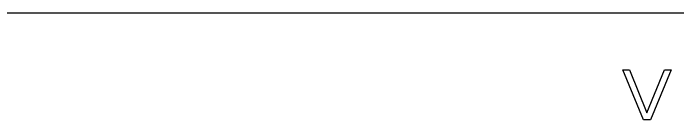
# Model space of a CAD drawing. Extents: x 5 to 95, y 1.8 to 60.
# Drawn here: x 24.74 to 44.34, y 1.85 to 5 of the extents above; entities that cross this region are included whole.
import ezdxf

# ---------------------------------------------------------------- set-up
doc = ezdxf.new("R2010")
doc.units = 0
doc.layers.add('BLACK', color=7, linetype='CONTINUOUS')

msp = doc.modelspace()

# ---------------------------------------------------------------- linework, layer by layer
at = {"layer": 'BLACK', "linetype": 'CONTINUOUS'}
for p, q in [((94.951, 5), (5.049, 5)), ((43.328864, 1.855), (42.717402, 3.330898)), ((42.717402, 3.330898), (42.910751, 3.330898)), ((42.910751, 3.330898), (43.42862, 2.0588)), ((43.42862, 2.0588), (43.948386, 3.330898)), ((44.141643, 3.330898), (43.530181, 1.855)), ((43.948386, 3.330898), (44.141643, 3.330898)), ((43.34535, 1.855), (43.328864, 1.855)), ((43.530181, 1.855), (43.34535, 1.855))]:
    msp.add_line(p, q, dxfattribs=at)

doc.saveas('drawing.dxf')
